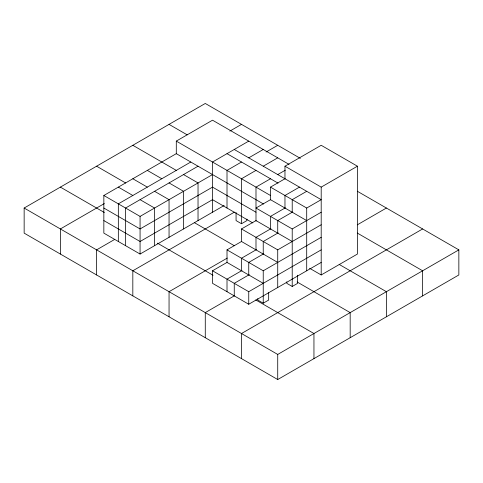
<?xml version="1.0" encoding="UTF-8"?>
<svg xmlns="http://www.w3.org/2000/svg" width="483" height="483" viewBox="0 0 483 483"><rect width="100%" height="100%" fill="white"/><g stroke="black" fill="none" stroke-linecap="round" stroke-linejoin="round"><path stroke-width="0.72" d="M357.293 191.232L458.85 249.868L458.85 274.966L277.725 379.535L24.15 233.132L24.15 208.034L205.275 103.465L300.366 158.364M176.295 153.848L176.295 141.108L212.52 120.195L289.063 164.389M224.166 205.498L140.07 254.046L103.845 233.132L103.845 195.488L176.295 153.66L263.549 204.037M104.364 203.554L60.375 228.954L60.375 254.046M229.854 131.104L241.5 124.379M190.785 162.022L118.335 203.856L118.335 241.5M198.03 166.206L125.58 208.034L125.58 245.684M248.745 141.108L212.52 162.022L212.52 212.218M103.845 195.488L140.07 216.402L212.52 174.574M241.5 162.022L227.01 170.39L227.01 208.034M248.745 157.844L263.235 149.476M114.713 239.411L96.6 249.868L96.6 274.966M266.079 152.018L277.725 145.292M255.99 170.39L241.5 178.758L241.5 223.726L246.934 220.586L246.934 219.107M263.235 166.206L277.725 157.844M284.97 178.97L284.97 166.206L321.195 145.292L357.42 166.206L357.42 254.046L321.195 274.96L309.549 268.24M270.48 178.758L255.99 187.12L255.99 221.075M277.725 174.574L285.284 170.209M270.48 199.914L270.48 187.12L284.97 178.758M234.382 212.146L132.825 270.782L132.825 295.88M299.46 187.12L284.97 195.488L284.97 208.034M277.725 262.414L241.5 241.5L241.5 228.948L255.99 220.586L292.215 241.5M306.705 191.304L292.215 199.672L292.215 212.218M285.29 207.853L270.48 216.402L270.48 228.948M284.97 166.206L321.195 187.12L357.42 166.206M263.235 283.328L227.01 262.414L227.01 249.868L241.5 241.5M292.535 212.031L277.725 220.586L277.725 233.132M270.915 228.701L255.99 237.316L255.99 249.868M270.48 187.12L306.705 208.034L321.195 199.672L234.255 149.476M227.27 258.079L169.05 291.696L169.05 316.794M321.195 262.414L248.745 304.242L212.52 283.328L212.52 270.782L227.01 262.414M278.16 232.884L263.235 241.5L263.235 254.046M256.479 249.584L241.5 258.23L241.5 270.782M306.705 220.586L270.48 199.672L255.99 208.034L292.215 228.948L321.195 212.218M263.724 253.768L248.745 262.414L248.745 274.96M242.019 270.48L227.01 279.144L227.01 291.696M241.5 228.948L277.725 249.862L321.195 224.77M249.264 274.658L234.255 283.328L234.255 295.88M227.01 249.868L263.235 270.782L321.195 237.316M234.382 295.801L205.275 312.61L205.275 337.708M357.293 224.843L386.4 208.034M212.52 270.782L248.745 291.696L321.195 249.868M257.801 298.585L257.801 300.058L263.235 303.197L268.669 300.058L268.669 292.68M286.781 281.855L286.781 283.328L292.215 286.467L297.649 283.328L297.649 275.207M422.625 228.954L241.5 333.524L241.5 358.621M24.15 208.034L277.725 354.437L458.85 249.868M227.01 153.66L278.039 183.123M169.05 124.379L187.162 134.835M357.293 233.06L422.625 270.782L422.625 295.88M176.295 141.108L270.48 195.488M255.99 212.218L212.52 187.12L140.07 228.948L103.845 208.034M132.825 145.292L176.295 170.39M183.54 174.574L198.03 182.936L198.03 220.586M339.181 264.43L386.4 291.696L386.4 316.794M252.838 222.947L212.52 199.672L140.07 241.5L103.845 220.586M241.5 223.726L236.066 220.586L236.066 212.466M147.315 170.39L161.805 178.758M169.05 182.936L183.54 191.304L183.54 228.954M132.825 178.758L147.315 187.12M154.56 191.304L169.05 199.672L169.05 237.316M96.6 166.206L125.707 183.015M194.281 222.603L234.382 245.756M297.13 281.981L350.175 312.61L350.175 337.708M118.335 187.12L132.825 195.488M140.07 199.672L154.56 208.034L154.56 245.684M60.375 187.12L104.364 212.52M157.404 243.142L213.039 275.262M255.73 299.913L313.95 333.524L313.95 358.621M321.195 187.12L321.195 274.96M306.705 208.034L306.705 270.782M292.215 228.948L292.215 286.467M277.725 249.862L277.725 287.512M277.725 354.437L277.725 379.535M263.235 270.782L263.235 303.197M248.745 291.696L248.745 304.242M140.07 216.402L140.07 254.046"/></g></svg>
